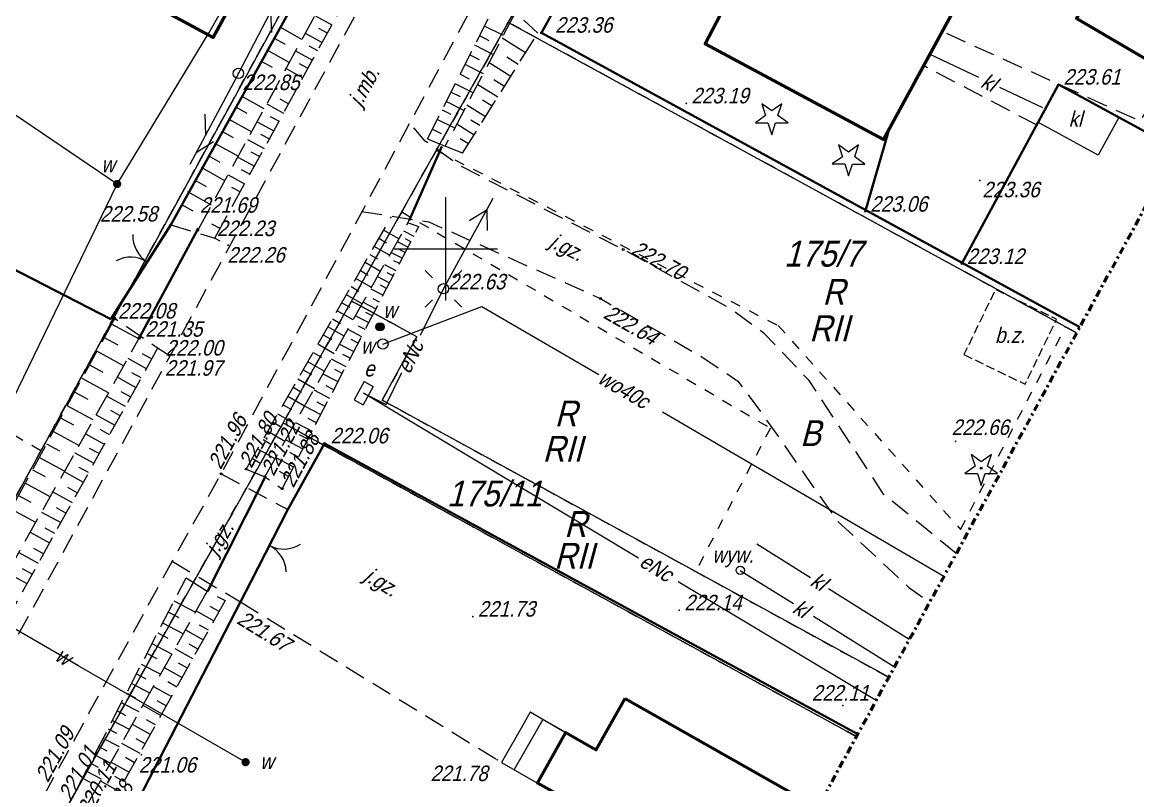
# Model space of a CAD drawing. Extents: x 7449598 to 7450455, y 5563374 to 5564952.
# Drawn here: x 7449829.5 to 7449883.5, y 5563824.1 to 5563861 of the extents above; entities that cross this region are included whole.
import ezdxf
from ezdxf.enums import TextEntityAlignment as Align

# ---------------------------------------------------------------- set-up
doc = ezdxf.new("R2010")
doc.units = 0
doc.header["$MEASUREMENT"] = 0
for name, pattern in [('218-500', [1, 0.5, -0.5]), ('420-500', [1.5, 1, -0.5]), ('823-500', [1.75, 1.25, -0.5]), ('DGN Style 3', [0.600624, 0.429017, -0.171607]), ('DGN Style 4', [0.686427, 0.343214, -0.171607, 0, -0.171607])]:
    doc.linetypes.add(name, pattern=pattern)
for name, color, linetype, lineweight in [('EDZPD_219', 7, 'Continuous', 0), ('GULENN', 1, 'Continuous', 13), ('GULTPR', 36, 'Continuous', 13), ('GUPWZA', 7, 'Continuous', 0), ('Level 14 (Construction)', 252, 'Continuous', 0), ('Level 45', 7, 'Continuous', 0), ('SDRPK_420', 7, 'Continuous', 0), ('SDRPK_432', 7, 'Continuous', 0), ('SDRPT_414', 7, 'Continuous', 0), ('SZOPO_902', 7, 'Continuous', 0), ('SZOPO_905', 7, 'Continuous', 0), ('UKKPC_685', 7, 'Continuous', 0), ('UKKPO_582', 7, 'Continuous', 0), ('UWWPO_581', 7, 'Continuous', 0), ('Warstwa 1', 7, 'Continuous', 0), ('Warstwa 24', 7, 'Continuous', 0), ('Warstwa 26', 7, 'Continuous', 0), ('Warstwa 28', 7, 'Continuous', 0), ('Warstwa 29', 7, 'Continuous', 0), ('Warstwa 3', 7, 'Continuous', 0), ('Warstwa 39', 7, 'Continuous', 0), ('Warstwa 43', 7, 'Continuous', 0), ('Warstwa 45', 7, 'Continuous', 0), ('Warstwa 59', 7, 'Continuous', 0), ('Warstwa 60', 7, 'Continuous', 0), ('Warstwa 8', 7, 'Continuous', 0), ('WUKPS_403', 7, 'Continuous', 0), ('WUKPS_820', 7, 'Continuous', 0), ('WUKPS_823', 7, 'Continuous', 0), ('WUKPS_824', 7, 'Continuous', 0)]:
    doc.layers.add(name, color=color, linetype=linetype, lineweight=lineweight)
doc.styles.add('Style-WORKING_1250 I 0.26180', font='WORKING_1250.shx', dxfattribs={"oblique": 14.999978})

# ---------------------------------------------------------------- blocks, each defined once
blk = doc.blocks.new('US18_1')
at = {"layer": 'Warstwa 1', "color": 7, "linetype": 'Continuous', "lineweight": 13}
for p, q in [((-0.5, -0.25), (-0.5, 0.25)), ((-0.5, 0.25), (0.5, 0.25)), ((0.5, -0.25), (0.5, 0.25)), ((-0.5, -0.25), (0.5, -0.25))]:
    blk.add_line(p, q, dxfattribs=at)
blk = doc.blocks.new('PW02')
at = {"layer": 'Warstwa 1', "color": 7, "linetype": 'Continuous', "lineweight": 13}
blk.add_circle((0, 0), 0.045, dxfattribs=at)
blk = doc.blocks.new('US15')
at = {"layer": 'Warstwa 1', "color": 5, "linetype": 'Continuous', "lineweight": 13}
blk.add_circle((0, 0), 0.25, dxfattribs=at)
blk = doc.blocks.new('US25')
at = {"layer": 'Warstwa 1', "color": 7, "linetype": 'Continuous', "lineweight": 0}
blk.add_circle((0, 0), 0.2, dxfattribs=at)
blk = doc.blocks.new('SM04')
at = {"layer": 'Warstwa 1', "color": 7, "linetype": 'Continuous', "lineweight": 13}
blk.add_circle((0, 0), 0.25, dxfattribs=at)
blk = doc.blocks.new('SM01')
at = {"layer": 'Warstwa 1', "color": 7, "linetype": 'Continuous', "lineweight": 13}
for p, q in [((-0.53, 0.531), (-0.883, 0.884)), ((0.531, 0.531), (0.884, 0.884)), ((-0.53, -0.53), (-0.883, -0.883)), ((0.531, -0.53), (0.884, -0.883))]:
    blk.add_line(p, q, dxfattribs=at)
blk.add_circle((0, 0), 0.25, dxfattribs=at)
blk = doc.blocks.new('US24')
at = {"layer": 'Warstwa 1', "color": 7, "linetype": 'Continuous', "lineweight": 0}
blk.add_circle((0, 0), 0.2, dxfattribs=at)
blk = doc.blocks.new('925_5')
at = {"layer": 'Warstwa 43', "color": 0, "linetype": 'Continuous', "lineweight": 13}
for p, q in [((-48.70462, 67.13208), (-30.10462, 9.83208)), ((0.09538, 31.73208), (-48.70462, 67.13208)), ((48.79538, 67.03208), (0.09538, 31.73208)), ((30.19538, 9.73208), (48.79538, 67.03208)), ((-30.10462, 9.83208), (-78.90462, -25.56792)), ((78.89538, -25.66792), (30.19538, 9.73208)), ((-78.90462, -25.56792), (-18.60462, -25.56792)), ((-18.60462, -25.56792), (-0.00462, -82.96792)), ((-0.00462, -82.96792), (18.69538, -25.66792)), ((18.69538, -25.66792), (78.89538, -25.66792))]:
    blk.add_line(p, q, dxfattribs=at)
blk = doc.blocks.new('921_12_1')
at = {"layer": 'Warstwa 39', "linetype": 'Continuous', "lineweight": 13}
blk.add_hatch(color=0, dxfattribs=at).paths.add_polyline_path([(-4.5, -0.05, 1), (4.5, -0.05, 1)])
at = {"layer": 'Warstwa 39', "color": 0, "linetype": 'Continuous', "lineweight": 13}
for p, q in [((-48.7, 67.05), (-30.1, 9.75)), ((0.1, 31.65), (-48.7, 67.05)), ((48.8, 66.95), (0.1, 31.65)), ((30.2, 9.65), (48.8, 66.95)), ((-30.1, 9.75), (-78.9, -25.65)), ((78.9, -25.75), (30.2, 9.65)), ((-78.9, -25.65), (-18.6, -25.65)), ((-18.6, -25.65), (0, -83.05)), ((0, -83.05), (18.7, -25.75)), ((18.7, -25.75), (78.9, -25.75))]:
    blk.add_line(p, q, dxfattribs=at)
blk.add_circle((0, -0.05), 4.5, dxfattribs=at)
blk = doc.blocks.new('140_32')
at = {"layer": 'Warstwa 45', "linetype": 'Continuous', "lineweight": -2}
blk.add_hatch(color=0, dxfattribs=at).paths.add_polyline_path([(4.5, 0, 1), (-4.5, 0, 1)], flags=16)
blk = doc.blocks.new('140_151')
at = {"layer": 'Level 45', "linetype": 'Continuous', "lineweight": 0}
blk.add_hatch(color=0, dxfattribs=at).paths.add_polyline_path([(4.5, 0, 1), (-4.5, 0, 1)], flags=16)
blk = doc.blocks.new('140_152')
at = {"layer": 'Level 45', "linetype": 'Continuous', "lineweight": 0}
blk.add_hatch(color=0, dxfattribs=at).paths.add_polyline_path([(8.9, -0.1, 1), (-9, -0.1, 1)], flags=16)
blk = doc.blocks.new('KOLO')
blk.add_hatch(color=0).paths.add_polyline_path([(0, -5), (-1.2941, -4.82963), (-2.5, -4.33013), (-3.53553, -3.53553), (-4.33013, -2.5), (-4.82963, -1.2941), (-5, 0), (-4.82963, 1.2941), (-4.33013, 2.5), (-3.53553, 3.53553), (-2.5, 4.33013), (-1.2941, 4.82963), (0, 5), (1.2941, 4.82963), (2.5, 4.33013), (3.53553, 3.53553), (4.33013, 2.5), (4.82963, 1.2941), (5, 0), (4.82963, -1.2941), (4.33013, -2.5), (3.53553, -3.53553), (2.5, -4.33013), (1.2941, -4.82963)], flags=16)
blk = doc.blocks.new('SUPE04_2')
at = {"color": 0, "flags": 128}
for points in [[(0, 0), (-100, 0)], [(-69.82163, -10), (-87.14214, 0), (-69.82163, 10)]]:
    blk.add_lwpolyline(points, dxfattribs=at)
blk = doc.blocks.new('SUPT01_2')
at = {"color": 0, "flags": 128}
for points in [[(0, 0), (-100, 0)], [(-69.82163, -10), (-87.14214, 0)], [(-67.14214, 0), (-49.82163, 10)]]:
    blk.add_lwpolyline(points, dxfattribs=at)
blk = doc.blocks.new('905_1')
at = {"layer": 'SZOPO_905', "color": 7, "linetype": 'Continuous', "lineweight": 13}
for centre, start, end in [((-1.5, 0), 0, 60), ((1.5, 0), 120, 180)]:
    blk.add_arc(centre, 1.5, start, end, dxfattribs=at)
blk = doc.blocks.new('140_1')
at = {"layer": 'WUKPS_403', "linetype": 'Continuous', "lineweight": 13}
h = blk.add_hatch(color=256, dxfattribs=at)
edge = h.paths.add_edge_path()
edge.add_arc((0, 0), 0.045, 0, 360)
at = {"layer": 'WUKPS_403', "color": 7, "linetype": 'Continuous', "lineweight": 13}
blk.add_circle((0, 0), 0.045, dxfattribs=at)

msp = doc.modelspace()

# ---------------------------------------------------------------- linework, layer by layer
at = {"layer": 'EDZPD_219', "color": 96, "linetype": 'Continuous', "lineweight": 13}
for p, q in [((7449853.05, 5563881.58), (7449827.25, 5563834.45)), ((7449864.34, 5563881.05), (7449853.03, 5563860.95)), ((7449845.45, 5563847.47), (7449853.03, 5563860.95)), ((7449880.525, 5563845.93), (7449853.03, 5563860.95)), ((7449842.13, 5563841.57), (7449845.45, 5563847.47)), ((7449847.28, 5563846.47), (7449845.45, 5563847.47)), ((7449848.61, 5563845.74), (7449847.28, 5563846.47)), ((7449846.93, 5563842.67), (7449848.61, 5563845.74)), ((7449871.437, 5563829.271), (7449846.93, 5563842.67)), ((7449842.13, 5563841.57), (7449830.8, 5563821.44)), ((7449842.13, 5563841.57), (7449869.87, 5563826.398))]:
    msp.add_line(p, q, dxfattribs=at)
at = {"layer": 'Level 14 (Construction)', "color": 7, "linetype": 'Continuous', "lineweight": 13, "ltscale": 0.1}
msp.add_line((7449832.228, 5563829.828), (7449831.151, 5563830.449), dxfattribs=at)
at = {"layer": 'SDRPK_420', "color": 7, "linetype": '420-500', "lineweight": 13}
for p, q in [((7449847.72, 5563865.15), (7449819.8, 5563813.82)), ((7449878.62, 5563855.97), (7449873.108, 5563858.857)), ((7449839.13, 5563839.11), (7449842.37, 5563837.38)), ((7449836.77, 5563834.88), (7449840.08, 5563832.91)), ((7449840.08, 5563832.91), (7449852.49, 5563825.28))]:
    msp.add_line(p, q, dxfattribs=at)
at = {"layer": 'SDRPK_420', "color": 7, "linetype": '420-500', "lineweight": 13, "flags": 128}
for points in [[(7449859, 5563875.79), (7449851.71, 5563862.5), (7449839.13, 5563839.11), (7449836.77, 5563834.88), (7449830.75, 5563823.91), (7449825.61, 5563814.48), (7449818.46, 5563801.23), (7449814.8, 5563794.54), (7449806.62, 5563779.75), (7449802.58, 5563772.58)], [(7449874.224, 5563860.423), (7449883.609, 5563856.172), (7449885.18, 5563858.757)], [(7449874.699, 5563835.251), (7449871.18, 5563838.13), (7449867.58, 5563843.62), (7449865.39, 5563845.92), (7449863.76, 5563847.1), (7449858.59, 5563849.96), (7449857.3, 5563850.62), (7449850.64, 5563854.04), (7449849.01, 5563855.2), (7449848.27, 5563856.08)], [(7449845.92, 5563851.8), (7449847.15, 5563851.61), (7449849.18, 5563851.3), (7449857.49, 5563847.59), (7449862.33, 5563844.81), (7449864.14, 5563843.6), (7449865.28, 5563842.06), (7449868.91, 5563836.87), (7449872.39, 5563833.63), (7449873.413, 5563832.894)], [(7449836.7, 5563851.15), (7449838.83, 5563850.51), (7449839.47, 5563850.17)], [(7449836.62, 5563844.83), (7449836.06, 5563845.19), (7449833.98, 5563846.62)]]:
    msp.add_lwpolyline(points, dxfattribs=at)
at = {"layer": 'SDRPT_414', "color": 7, "linetype": 'Continuous', "lineweight": 40}
for p, q in [((7449849.82, 5563854.94), (7449848.23, 5563851.36)), ((7449838, 5563850.91), (7449835.21, 5563845.74)), ((7449838.5, 5563833.45), (7449841.23, 5563838.89))]:
    msp.add_line(p, q, dxfattribs=at)
at = {"layer": 'SZOPO_902', "color": 7, "linetype": 'Continuous', "lineweight": 40}
for p, q in [((7449836.7, 5563851.15), (7449845.02, 5563866.14)), ((7449870.29, 5563851.79), (7449871.412, 5563855.619)), ((7449836.7, 5563851.15), (7449834.42, 5563847.56)), ((7449834.42, 5563847.56), (7449833.8, 5563846.59)), ((7449844.13, 5563840.58), (7449842.37, 5563837.38)), ((7449842.37, 5563837.38), (7449840.58, 5563833.89))]:
    msp.add_line(p, q, dxfattribs=at)
at = {"layer": 'SZOPO_902', "color": 7, "linetype": 'Continuous', "lineweight": 40, "flags": 128}
for points in [[(7449863.1, 5563875.85), (7449862.61, 5563875.04), (7449854.64, 5563860.45)], [(7449874.96, 5563849.26), (7449879.64, 5563857.94), (7449885.3, 5563854.86), (7449885.375, 5563854.821)], [(7449833.8, 5563846.59), (7449826.23, 5563850.47), (7449814.21, 5563855.75), (7449814.21, 5563855.75)], [(7449840.58, 5563833.89), (7449840.08, 5563832.91), (7449833.84, 5563820.85)]]:
    msp.add_lwpolyline(points, dxfattribs=at)
at = {"layer": 'UKKPC_685', "color": 7, "linetype": 'Continuous', "lineweight": 13}
msp.add_line((7449857.28, 5563825.76), (7449854.088, 5563827.575), dxfattribs=at)
at = {"layer": 'UKKPO_582', "color": 36, "linetype": 'Continuous', "lineweight": 13, "flags": 128}
for points in [[(7449875.79, 5563858.285), (7449873.436, 5563859.403)], [(7449878.888, 5563856.814), (7449876.807, 5563857.802)]]:
    msp.add_lwpolyline(points, dxfattribs=at)
msp.add_lwpolyline([(7449879.64, 5563857.94), (7449882.56, 5563856.351), (7449881.568, 5563854.529), (7449878.649, 5563856.118)], close=True, dxfattribs=at)
at = {"layer": 'UWWPO_581', "color": 5, "linetype": 'Continuous', "lineweight": 13}
for p, q in [((7449831.151, 5563830.449), (7449824.58, 5563834.24)), ((7449840.32, 5563825.16), (7449831.87, 5563830.035))]:
    msp.add_line(p, q, dxfattribs=at)
at = {"layer": 'UWWPO_581', "color": 5, "linetype": 'Continuous', "lineweight": 13, "flags": 128}
for points in [[(7449834.104, 5563853.13), (7449838.55, 5563860.465), (7449844.941, 5563871.702), (7449852.513, 5563886.328)], [(7449827.553, 5563839.643), (7449834.104, 5563853.13), (7449820.045, 5563862.672)]]:
    msp.add_lwpolyline(points, dxfattribs=at)
at = {"layer": 'Warstwa 1', "color": 7, "linetype": 'Continuous', "lineweight": 13, "ltscale": 0.1}
for p, q in [((7449843.675, 5563861.278), (7449844.495, 5563860.828)), ((7449843.043, 5563860.12), (7449841.989, 5563860.711)), ((7449843.208, 5563860.423), (7449844.026, 5563859.974)), ((7449844.278, 5563860.434), (7449843.869, 5563860.659)), ((7449841.696, 5563860.189), (7449842.226, 5563859.892)), ((7449842.433, 5563859.003), (7449841.366, 5563859.602)), ((7449842.741, 5563859.567), (7449843.557, 5563859.119)), ((7449843.809, 5563859.579), (7449843.401, 5563859.804)), ((7449841.073, 5563859.079), (7449841.61, 5563858.778)), ((7449843.34, 5563858.725), (7449842.933, 5563858.949)), ((7449842.274, 5563858.712), (7449843.088, 5563858.265)), ((7449841.214, 5563856.769), (7449840.121, 5563857.382)), ((7449842.402, 5563857.016), (7449841.997, 5563857.239)), ((7449839.827, 5563856.86), (7449840.377, 5563856.551)), ((7449841.34, 5563857.001), (7449842.149, 5563856.556)), ((7449840.604, 5563855.651), (7449839.498, 5563856.272)), ((7449840.873, 5563856.145), (7449841.68, 5563855.702)), ((7449841.933, 5563856.162), (7449841.529, 5563856.384)), ((7449839.168, 5563855.685), (7449839.724, 5563855.372)), ((7449839.958, 5563854.469), (7449838.838, 5563855.097)), ((7449840.406, 5563855.29), (7449841.211, 5563854.848)), ((7449841.464, 5563855.308), (7449841.061, 5563855.529)), ((7449838.509, 5563854.509), (7449839.072, 5563854.193)), ((7449840.995, 5563854.453), (7449840.593, 5563854.674)), ((7449839.312, 5563853.286), (7449838.179, 5563853.922)), ((7449839.939, 5563854.434), (7449840.742, 5563853.993)), ((7449839.472, 5563853.579), (7449840.273, 5563853.139)), ((7449840.526, 5563853.599), (7449840.125, 5563853.819)), ((7449837.849, 5563853.334), (7449838.419, 5563853.014)), ((7449840.057, 5563852.745), (7449839.657, 5563852.964)), ((7449838.666, 5563852.103), (7449837.519, 5563852.747)), ((7449837.19, 5563852.159), (7449837.766, 5563851.836)), ((7449839.083, 5563850.97), (7449838.684, 5563851.189))]:
    msp.add_line(p, q, dxfattribs=at)
at = {"layer": 'Warstwa 1', "color": 7, "linetype": 'Continuous', "lineweight": 40}
msp.add_line((7449869.933, 5563826.513), (7449844.13, 5563840.58), dxfattribs=at)
at = {"layer": 'Warstwa 1', "color": 36, "linetype": 'Continuous', "lineweight": 13}
for p, q in [((7449864.25, 5563834.44), (7449866.823, 5563832.829)), ((7449867.798, 5563832.219), (7449871.71, 5563829.771))]:
    msp.add_line(p, q, dxfattribs=at)
at = {"layer": 'Warstwa 1', "color": 7, "linetype": 'Continuous', "lineweight": 40, "flags": 128}
msp.add_lwpolyline([(7449880.673, 5563846.202), (7449854.64, 5563860.45)], dxfattribs=at)
at = {"layer": 'Warstwa 1', "color": 1, "linetype": 'Continuous', "lineweight": 13, "flags": 128}
for points in [[(7449848.779, 5563845.818), (7449849.89, 5563848.06)], [(7449846.03, 5563843.01), (7449847.12, 5563842.47), (7449847.885, 5563844.013)], [(7449859.328, 5563835.033), (7449846.03, 5563843.01)], [(7449870.82, 5563828.139), (7449861.249, 5563833.88)]]:
    msp.add_lwpolyline(points, dxfattribs=at)
at = {"layer": 'Warstwa 1', "color": 5, "linetype": 'Continuous', "lineweight": 13, "flags": 128}
for points in [[(7449846.96, 5563845.39), (7449851.75, 5563847.21), (7449857.404, 5563843.908)], [(7449860.492, 5563842.104), (7449874.102, 5563834.156)]]:
    msp.add_lwpolyline(points, dxfattribs=at)
at = {"layer": 'Warstwa 1', "color": 36, "linetype": 'Continuous', "lineweight": 13, "flags": 128}
for points in [[(7449867.656, 5563834.079), (7449865.05, 5563835.71)], [(7449872.43, 5563831.091), (7449868.515, 5563833.541)]]:
    msp.add_lwpolyline(points, dxfattribs=at)
at = {"layer": 'Warstwa 29', "color": 96, "linetype": '218-500', "lineweight": 13}
for p, q in [((7449864.34, 5563881.05), (7449853.03, 5563860.95)), ((7449853.03, 5563860.95), (7449864.34, 5563881.05)), ((7449830.41, 5563840.22), (7449844.92, 5563866.72)), ((7449844.92, 5563866.72), (7449830.41, 5563840.22)), ((7449853.03, 5563860.95), (7449849.55, 5563854.76)), ((7449849.55, 5563854.76), (7449853.03, 5563860.95)), ((7449879.99, 5563846.22), (7449853.03, 5563860.95)), ((7449853.03, 5563860.95), (7449879.99, 5563846.22)), ((7449849.55, 5563854.76), (7449847.87, 5563851.78)), ((7449847.87, 5563851.78), (7449849.55, 5563854.76)), ((7449849.55, 5563854.76), (7449866.09, 5563846.28)), ((7449847.87, 5563851.78), (7449845.45, 5563847.47)), ((7449845.45, 5563847.47), (7449847.87, 5563851.78)), ((7449847.87, 5563851.78), (7449865.71, 5563841.32)), ((7449830.41, 5563840.22), (7449811.89, 5563851.16)), ((7449845.45, 5563847.47), (7449842.13, 5563841.57)), ((7449842.13, 5563841.57), (7449845.45, 5563847.47)), ((7449847.28, 5563846.47), (7449845.45, 5563847.47)), ((7449845.45, 5563847.47), (7449847.28, 5563846.47)), ((7449848.61, 5563845.74), (7449847.28, 5563846.47)), ((7449847.28, 5563846.47), (7449848.61, 5563845.74)), ((7449866.09, 5563846.28), (7449874.91, 5563836.42)), ((7449874.91, 5563836.42), (7449879.99, 5563846.22)), ((7449880.524, 5563845.929), (7449879.99, 5563846.22)), ((7449879.99, 5563846.22), (7449880.524, 5563845.929)), ((7449846.93, 5563842.67), (7449848.61, 5563845.74)), ((7449848.61, 5563845.74), (7449846.93, 5563842.67)), ((7449862.09, 5563834.38), (7449846.93, 5563842.67)), ((7449846.93, 5563842.67), (7449862.09, 5563834.38)), ((7449842.13, 5563841.57), (7449830.8, 5563821.44)), ((7449830.8, 5563821.44), (7449842.13, 5563841.57)), ((7449869.87, 5563826.398), (7449842.13, 5563841.57)), ((7449842.13, 5563841.57), (7449869.87, 5563826.398)), ((7449865.71, 5563841.32), (7449862.09, 5563834.38)), ((7449827.25, 5563834.45), (7449830.41, 5563840.22)), ((7449830.41, 5563840.22), (7449827.25, 5563834.45)), ((7449871.434, 5563829.264), (7449862.09, 5563834.38)), ((7449862.09, 5563834.38), (7449871.434, 5563829.264))]:
    msp.add_line(p, q, dxfattribs=at)
at = {"layer": 'Warstwa 3', "color": 7, "linetype": 'Continuous', "lineweight": 53, "flags": 128}
for points in [[(7449867.32, 5563869.06), (7449874.02, 5563865.49), (7449873.36, 5563864.3), (7449875.35, 5563862.97), (7449871.18, 5563855.28), (7449862.56, 5563859.91)], [(7449835.97, 5563861.72), (7449839.85, 5563868.87), (7449842.63, 5563867.37), (7449838.75, 5563860.21)], [(7449884.3, 5563868.25), (7449889.29, 5563865.43), (7449885.5, 5563858.21), (7449880.52, 5563861.13)], [(7449858.69, 5563828.24), (7449866.9, 5563823.58), (7449861.52, 5563814.09), (7449853.44, 5563818.67), (7449856.04, 5563823.25), (7449854.44, 5563824.15), (7449855.82, 5563826.59), (7449857.28, 5563825.76)]]:
    msp.add_lwpolyline(points, close=True, dxfattribs=at)
at = {"layer": 'Warstwa 59', "color": 7, "linetype": 'DGN Style 3', "lineweight": 13, "flags": 128}
msp.add_lwpolyline([(7449875.071, 5563844.879), (7449878.031, 5563843.443), (7449879.556, 5563846.588), (7449876.597, 5563848.024)], close=True, dxfattribs=at)
at = {"layer": 'Warstwa 60', "color": 7, "linetype": 'Continuous', "lineweight": 13}
for p, q in [((7449850, 5563847.5), (7449850, 5563852.5)), ((7449847.5, 5563850), (7449852.5, 5563850))]:
    msp.add_line(p, q, dxfattribs=at)
at = {"layer": 'Warstwa 60', "color": 7, "linetype": 'Continuous', "lineweight": 13, "ltscale": 0.1}
for p, q in [((7449854.692, 5563827.224), (7449853.74, 5563825.558)), ((7449853.74, 5563825.558), (7449853.312, 5563824.81))]:
    msp.add_line(p, q, dxfattribs=at)
at = {"layer": 'Warstwa 60', "color": 7, "linetype": 'Continuous', "lineweight": 13, "ltscale": 0.1, "flags": 128}
msp.add_lwpolyline([(7449854.088, 5563827.575), (7449854.088, 5563827.575), (7449853.781, 5563827.038), (7449852.699, 5563825.145), (7449854.44, 5563824.15), (7449855.828, 5563826.565)], close=True, dxfattribs=at)
at = {"layer": 'Warstwa 8', "color": 7, "linetype": 'DGN Style 4', "lineweight": 53, "flags": 128}
msp.add_lwpolyline([(7450242.249, 5564757.195), (7450281.761, 5564736.224), (7450381.947, 5564923.763), (7450454.953, 5564884.917), (7450405.405, 5564791.854), (7450392.833, 5564798.548), (7450342.944, 5564703.75), (7450227.046, 5564484.373), (7450154.831, 5564348.788), (7449690.291, 5563497.193), (7449618.905, 5563522.751), (7449629.01, 5563547.14), (7449943.259, 5564118.2), (7449916.282, 5564132.943), (7449953.147, 5564197.693), (7449979.298, 5564183.674), (7450084.831, 5564375.475), (7450052.492, 5564392.854)], close=True, dxfattribs=at)
at = {"layer": 'WUKPS_820', "color": 7, "linetype": 'Continuous', "lineweight": 13}
for p, q in [((7449852.791, 5563860.31), (7449851.875, 5563860.773)), ((7449851.64, 5563860.308), (7449852.094, 5563860.078)), ((7449852.731, 5563860.197), (7449853.867, 5563859.484)), ((7449851.17, 5563859.377), (7449851.617, 5563859.151)), ((7449852.306, 5563859.387), (7449851.405, 5563859.842)), ((7449851.821, 5563858.463), (7449850.934, 5563858.911)), ((7449852.107, 5563859.007), (7449853.154, 5563858.35)), ((7449853.51, 5563858.917), (7449852.965, 5563859.259)), ((7449850.699, 5563858.446), (7449851.139, 5563858.223)), ((7449851.336, 5563857.54), (7449850.464, 5563857.98)), ((7449851.551, 5563857.95), (7449852.521, 5563857.341)), ((7449852.838, 5563857.845), (7449852.333, 5563858.162)), ((7449850.262, 5563857.581), (7449850.695, 5563857.362)), ((7449852.244, 5563856.9), (7449851.776, 5563857.193)), ((7449849.826, 5563856.717), (7449850.251, 5563856.501)), ((7449850.885, 5563856.682), (7449850.027, 5563857.116)), ((7449851.03, 5563856.958), (7449851.928, 5563856.395)), ((7449850.434, 5563855.825), (7449849.59, 5563856.251)), ((7449851.651, 5563855.954), (7449851.219, 5563856.225)), ((7449849.355, 5563855.786), (7449849.773, 5563855.574)), ((7449850.544, 5563856.033), (7449851.374, 5563855.513)), ((7449851.097, 5563855.071), (7449850.699, 5563855.321)), ((7449847.727, 5563850.47), (7449846.996, 5563850.891)), ((7449847.952, 5563850.869), (7449848.458, 5563850.605)), ((7449846.772, 5563850.502), (7449847.139, 5563850.29)), ((7449847.658, 5563850.347), (7449848.181, 5563850.074)), ((7449848.319, 5563850.34), (7449848.062, 5563850.474)), ((7449846.323, 5563849.723), (7449846.695, 5563849.509)), ((7449847.287, 5563849.686), (7449846.547, 5563850.112)), ((7449847.364, 5563849.824), (7449847.904, 5563849.543)), ((7449848.042, 5563849.809), (7449847.777, 5563849.947)), ((7449846.846, 5563848.903), (7449846.099, 5563849.334)), ((7449847.034, 5563849.237), (7449847.593, 5563848.946)), ((7449847.766, 5563849.278), (7449847.492, 5563849.42)), ((7449846.405, 5563848.12), (7449845.65, 5563848.555)), ((7449845.874, 5563848.944), (7449846.25, 5563848.728)), ((7449846.703, 5563848.649), (7449847.281, 5563848.348)), ((7449847.454, 5563848.68), (7449847.171, 5563848.828)), ((7449845.426, 5563848.166), (7449845.805, 5563847.947)), ((7449846.373, 5563848.062), (7449846.97, 5563847.751)), ((7449847.143, 5563848.083), (7449846.85, 5563848.235)), ((7449845.965, 5563847.336), (7449845.201, 5563847.776)), ((7449846.797, 5563847.419), (7449846.493, 5563847.577)), ((7449845.524, 5563846.553), (7449844.752, 5563846.997)), ((7449844.977, 5563847.387), (7449845.361, 5563847.166)), ((7449846.006, 5563847.409), (7449846.624, 5563847.087)), ((7449846.451, 5563846.755), (7449846.136, 5563846.919)), ((7449844.528, 5563846.608), (7449844.916, 5563846.385)), ((7449845.638, 5563846.756), (7449846.277, 5563846.423)), ((7449835.152, 5563845.643), (7449833.837, 5563846.357)), ((7449844.079, 5563845.829), (7449844.471, 5563845.604)), ((7449845.083, 5563845.77), (7449844.304, 5563846.219)), ((7449845.271, 5563846.103), (7449845.931, 5563845.759)), ((7449846.104, 5563846.091), (7449845.779, 5563846.26)), ((7449833.48, 5563845.698), (7449834.132, 5563845.344)), ((7449844.606, 5563844.921), (7449843.818, 5563845.375)), ((7449844.867, 5563845.385), (7449845.551, 5563845.029)), ((7449845.758, 5563845.427), (7449845.423, 5563845.602)), ((7449834.419, 5563844.336), (7449833.122, 5563845.039)), ((7449835.77, 5563844.666), (7449835.326, 5563844.912)), ((7449843.593, 5563844.986), (7449843.989, 5563844.758)), ((7449845.378, 5563844.697), (7449845.03, 5563844.878)), ((7449832.765, 5563844.381), (7449833.408, 5563844.031)), ((7449834.627, 5563844.701), (7449835.515, 5563844.208)), ((7449844.128, 5563844.073), (7449843.331, 5563844.531)), ((7449844.463, 5563844.667), (7449845.17, 5563844.298)), ((7449833.685, 5563843.028), (7449832.407, 5563843.722)), ((7449834.114, 5563843.787), (7449835.007, 5563843.292)), ((7449835.261, 5563843.75), (7449834.816, 5563843.997)), ((7449843.65, 5563843.224), (7449842.845, 5563843.688)), ((7449843.107, 5563844.142), (7449843.507, 5563843.912)), ((7449844.059, 5563843.949), (7449844.789, 5563843.568)), ((7449844.997, 5563843.967), (7449844.638, 5563844.154)), ((7449842.621, 5563843.299), (7449843.025, 5563843.065)), ((7449843.618, 5563843.166), (7449844.374, 5563842.772)), ((7449844.582, 5563843.17), (7449844.21, 5563843.364)), ((7449832.05, 5563843.063), (7449832.684, 5563842.719)), ((7449833.601, 5563842.874), (7449834.499, 5563842.376)), ((7449834.753, 5563842.834), (7449834.305, 5563843.082)), ((7449843.173, 5563842.375), (7449842.359, 5563842.844)), ((7449832.952, 5563841.721), (7449831.692, 5563842.404)), ((7449834.245, 5563841.917), (7449833.795, 5563842.167)), ((7449842.135, 5563842.455), (7449842.544, 5563842.219)), ((7449843.177, 5563842.383), (7449843.959, 5563841.975)), ((7449844.166, 5563842.373), (7449843.782, 5563842.574)), ((7449831.371, 5563841.812), (7449831.996, 5563841.472)), ((7449833.088, 5563841.96), (7449833.99, 5563841.459)), ((7449841.649, 5563841.611), (7449842.062, 5563841.373)), ((7449842.695, 5563841.527), (7449841.873, 5563842.001)), ((7449842.736, 5563841.599), (7449843.544, 5563841.178)), ((7449843.751, 5563841.577), (7449843.354, 5563841.784)), ((7449832.256, 5563840.479), (7449831.013, 5563841.153)), ((7449832.575, 5563841.046), (7449833.482, 5563840.543)), ((7449833.736, 5563841.001), (7449833.284, 5563841.252)), ((7449842.217, 5563840.678), (7449841.387, 5563841.157)), ((7449843.336, 5563840.78), (7449842.926, 5563840.994)), ((7449830.692, 5563840.56), (7449831.309, 5563840.225)), ((7449841.163, 5563840.768), (7449841.58, 5563840.527)), ((7449842.258, 5563840.751), (7449843.094, 5563840.315)), ((7449831.559, 5563839.237), (7449830.334, 5563839.901)), ((7449832.062, 5563840.132), (7449832.974, 5563839.627)), ((7449833.228, 5563840.085), (7449832.773, 5563840.337)), ((7449841.74, 5563839.83), (7449840.901, 5563840.313)), ((7449841.78, 5563839.902), (7449842.644, 5563839.452)), ((7449842.886, 5563839.917), (7449842.462, 5563840.138)), ((7449832.72, 5563839.168), (7449832.263, 5563839.422)), ((7449840.639, 5563839.859), (7449841.061, 5563839.616)), ((7449830.012, 5563839.309), (7449830.621, 5563838.979)), ((7449831.549, 5563839.218), (7449832.466, 5563838.71)), ((7449842.401, 5563838.987), (7449841.962, 5563839.216)), ((7449830.862, 5563837.995), (7449829.655, 5563838.65)), ((7449832.175, 5563838.187), (7449831.716, 5563838.441)), ((7449829.333, 5563838.057), (7449829.933, 5563837.732)), ((7449831, 5563838.239), (7449831.921, 5563837.728)), ((7449830.165, 5563836.753), (7449828.976, 5563837.399)), ((7449830.45, 5563837.26), (7449831.376, 5563836.747)), ((7449831.63, 5563837.205), (7449831.169, 5563837.461)), ((7449829.901, 5563836.281), (7449830.832, 5563835.765)), ((7449831.086, 5563836.223), (7449830.622, 5563836.481)), ((7449829.352, 5563835.302), (7449830.287, 5563834.783)), ((7449830.541, 5563835.241), (7449830.075, 5563835.5)), ((7449829.997, 5563834.259), (7449829.528, 5563834.52)), ((7449828.802, 5563834.323), (7449829.742, 5563833.801)), ((7449837.883, 5563832.412), (7449836.857, 5563832.943)), ((7449836.582, 5563832.412), (7449837.086, 5563832.151)), ((7449837.921, 5563832.481), (7449838.781, 5563831.999)), ((7449839.037, 5563832.457), (7449838.608, 5563832.697)), ((7449837.297, 5563831.37), (7449836.308, 5563831.882)), ((7449836.067, 5563831.418), (7449836.554, 5563831.166)), ((7449837.407, 5563831.567), (7449838.269, 5563831.084)), ((7449838.525, 5563831.542), (7449838.095, 5563831.783)), ((7449836.748, 5563830.393), (7449835.793, 5563830.887)), ((7449838.013, 5563830.627), (7449837.582, 5563830.868)), ((7449835.553, 5563830.423), (7449836.022, 5563830.18)), ((7449836.893, 5563830.653), (7449837.757, 5563830.169)), ((7449836.198, 5563829.416), (7449835.278, 5563829.893)), ((7449836.379, 5563829.738), (7449837.245, 5563829.254)), ((7449837.501, 5563829.711), (7449837.069, 5563829.953)), ((7449835.038, 5563829.429), (7449835.49, 5563829.195)), ((7449835.686, 5563828.505), (7449834.798, 5563828.964)), ((7449835.865, 5563828.824), (7449836.733, 5563828.339)), ((7449836.989, 5563828.796), (7449836.556, 5563829.039)), ((7449835.173, 5563827.593), (7449834.317, 5563828.036)), ((7449834.557, 5563828.5), (7449834.993, 5563828.275)), ((7449836.477, 5563827.881), (7449836.043, 5563828.124)), ((7449834.111, 5563827.638), (7449834.532, 5563827.42)), ((7449835.351, 5563827.91), (7449836.221, 5563827.423)), ((7449834.697, 5563826.747), (7449833.871, 5563827.174)), ((7449834.837, 5563826.996), (7449835.709, 5563826.508)), ((7449835.965, 5563826.966), (7449835.53, 5563827.209)), ((7449833.665, 5563826.776), (7449834.071, 5563826.566)), ((7449833.219, 5563825.914), (7449833.61, 5563825.712)), ((7449834.221, 5563825.9), (7449833.425, 5563826.312)), ((7449834.323, 5563826.082), (7449835.197, 5563825.593)), ((7449835.453, 5563826.051), (7449835.017, 5563826.295)), ((7449833.782, 5563825.119), (7449833.013, 5563825.516)), ((7449834.941, 5563825.135), (7449834.504, 5563825.38)), ((7449832.807, 5563825.119), (7449833.185, 5563824.923)), ((7449833.809, 5563825.168), (7449834.685, 5563824.678)), ((7449832.43, 5563824.389), (7449832.794, 5563824.2)), ((7449833.342, 5563824.337), (7449832.601, 5563824.721)), ((7449833.295, 5563824.254), (7449834.173, 5563823.763)), ((7449834.429, 5563824.22), (7449833.991, 5563824.466))]:
    msp.add_line(p, q, dxfattribs=at)
at = {"layer": 'WUKPS_823', "color": 7, "linetype": '823-500', "lineweight": 13}
for p, q in [((7449849.12, 5563855.32), (7449852.48, 5563861.97)), ((7449850.82, 5563854.63), (7449854.46, 5563860.43)), ((7449840.34, 5563839.34), (7449847.37, 5563851.54)), ((7449842.09, 5563838.39), (7449848.7, 5563851.07)), ((7449816.68, 5563814.74), (7449833.98, 5563846.62)), ((7449831.4, 5563822.4), (7449837.44, 5563834.07)), ((7449839.33, 5563832.98), (7449832.93, 5563821.54))]:
    msp.add_line(p, q, dxfattribs=at)
at = {"layer": 'WUKPS_823', "color": 7, "linetype": '823-500', "lineweight": 13, "flags": 128}
for points in [[(7449838.83, 5563850.51), (7449846.84, 5563865.1), (7449857.28, 5563884.48)], [(7449836.06, 5563845.19), (7449836.06, 5563845.19), (7449821.21, 5563818.42), (7449819.09, 5563813.88)], [(7449840.34, 5563839.34), (7449840.34, 5563839.34), (7449841.25, 5563838.96), (7449842.09, 5563838.39)], [(7449837.44, 5563834.07), (7449838.46, 5563833.44), (7449839.33, 5563832.98)]]:
    msp.add_lwpolyline(points, dxfattribs=at)
at = {"layer": 'WUKPS_824', "color": 7, "linetype": '823-500', "lineweight": 13}
for p, q in [((7449849.12, 5563855.32), (7449849.98, 5563854.96)), ((7449841.25, 5563838.96), (7449848.23, 5563851.36)), ((7449848.18, 5563851.25), (7449848.7, 5563851.07)), ((7449838.46, 5563833.44), (7449832.13, 5563822.18))]:
    msp.add_line(p, q, dxfattribs=at)
at = {"layer": 'WUKPS_824', "color": 7, "linetype": '823-500', "lineweight": 13, "flags": 128}
for points in [[(7449838.02, 5563850.92), (7449846.09, 5563865.7), (7449856.3, 5563885.02)], [(7449850.82, 5563854.63), (7449849.98, 5563854.96), (7449853.38, 5563861.43), (7449854.46, 5563860.43)], [(7449817.74, 5563814.45), (7449820.13, 5563818.87), (7449835.21, 5563845.74)]]:
    msp.add_lwpolyline(points, dxfattribs=at)

# ---------------------------------------------------------------- block references
at = {"layer": 'GULENN', "color": 1, "lineweight": 13, "ltscale": 0.1, "xscale": 0.04999999999999999, "yscale": 0.04999999999999999, "zscale": 0.05, "rotation": 241.2620033393897}
msp.add_blockref('SUPE04_2', (7449849.89, 5563848.06), dxfattribs=at)
at = {"layer": 'GULTPR', "color": 30, "lineweight": 13, "ltscale": 0.1, "zscale": 0.05}
for xscale, yscale, rotation in [(0.04999999999999999, 0.04999999999999999, 242.3824093673712), (0.05, 0.05, 61.9694060122654)]:
    msp.add_blockref('SUPT01_2', (7449839.97, 5563858.48), dxfattribs=dict(at, xscale=xscale, yscale=yscale, rotation=rotation))
at = {"layer": 'GUPWZA', "color": 7, "lineweight": 0, "ltscale": 0.1, "xscale": 0.04000000000000001, "yscale": 0.04000000000000001, "zscale": 0.04000000000000001, "rotation": 90}
for p in [(7449834.104, 5563853.13), (7449846.82, 5563846.22), (7449840.32, 5563825.16)]:
    msp.add_blockref('KOLO', p, dxfattribs=at)
at = {"layer": 'Level 45', "color": 7, "linetype": 'Continuous', "lineweight": 0, "ltscale": 0.1, "xscale": 0.01, "yscale": 0.01, "zscale": 0.01}
for name, p in [('140_152', (7449838.001, 5563850.911)), ('140_151', (7449838.021, 5563850.921)), ('140_151', (7449838.831, 5563850.51)), ('140_151', (7449839.47, 5563850.171)), ('140_151', (7449834.421, 5563847.55)), ('140_151', (7449833.901, 5563846.621)), ('140_152', (7449833.981, 5563846.621)), ('140_152', (7449835.18, 5563845.69)), ('140_151', (7449835.211, 5563845.741)), ('140_151', (7449836.061, 5563845.19)), ('140_151', (7449836.621, 5563844.831)), ('140_151', (7449841.231, 5563838.89)), ('140_151', (7449861.3, 5563832.51)), ('140_151', (7449851.311, 5563832.201)), ('140_151', (7449869.211, 5563827.901)), ('140_151', (7449835.281, 5563825.521)), ('140_151', (7449852.491, 5563825.281)), ('140_151', (7449840.321, 5563825.161))]:
    msp.add_blockref(name, p, dxfattribs=at)
at = {"layer": 'SZOPO_905', "color": 7, "linetype": 'Continuous', "lineweight": 13}
for p, rotation in [((7449835.56, 5563849.355), 57.58047208069373), ((7449841.475, 5563835.635), 242.8469854082927)]:
    msp.add_blockref('905_1', p, dxfattribs=dict(at, rotation=rotation))
at = {"layer": 'Warstwa 1', "color": 7, "linetype": 'Continuous', "lineweight": 13}
for name, p in [('SM04', (7449839.97, 5563858.48)), ('PW02', (7449858.59, 5563849.96)), ('SM01', (7449849.89, 5563848.06)), ('SM04', (7449849.89, 5563848.06)), ('PW02', (7449857.49, 5563847.59))]:
    msp.add_blockref(name, p, dxfattribs=at)
at = {"layer": 'Warstwa 1', "color": 7, "linetype": 'Continuous', "lineweight": 0}
for name, p in [('US25', (7449846.82, 5563846.22)), ('US24', (7449864.25, 5563834.44))]:
    msp.add_blockref(name, p, dxfattribs=at)
at = {"layer": 'Warstwa 1', "color": 5, "linetype": 'Continuous', "lineweight": 13}
msp.add_blockref('US15', (7449846.96, 5563845.39), dxfattribs=at)
at = {"layer": 'Warstwa 1', "color": 7, "linetype": 'Continuous', "lineweight": 13, "xscale": 0.9999951711631416, "yscale": 0.9999951711631416, "zscale": 0.9999951711631416, "rotation": 241.5177269341944}
msp.add_blockref('US18_1', (7449846.03, 5563843.01), dxfattribs=at)
at = {"layer": 'Warstwa 39', "color": 96, "linetype": 'Continuous', "lineweight": 13, "ltscale": 0.1, "xscale": 0.01, "yscale": 0.01, "zscale": 0.01}
msp.add_blockref('921_12_1', (7449875.91, 5563839.38), dxfattribs=at)
at = {"layer": 'Warstwa 43', "color": 96, "linetype": 'Continuous', "lineweight": 13, "ltscale": 0.1, "xscale": 0.01, "yscale": 0.01, "zscale": 0.01}
for p in [(7449865.774, 5563856.345), (7449869.491, 5563854.354)]:
    msp.add_blockref('925_5', p, dxfattribs=at)
at = {"layer": 'Warstwa 45', "color": 7, "linetype": 'Continuous', "lineweight": 13, "ltscale": 0.1, "xscale": 0.01, "yscale": 0.01, "zscale": 0.01}
for p in [(7449839.97, 5563858.481), (7449879.64, 5563857.94), (7449861.64, 5563857.031), (7449875.84, 5563853.3), (7449870.29, 5563851.791), (7449838.02, 5563850.921), (7449838.83, 5563850.51), (7449839.47, 5563850.171), (7449874.96, 5563849.26), (7449874.67, 5563840.68), (7449875.91, 5563839.38)]:
    msp.add_blockref('140_32', p, dxfattribs=at)
at = {"layer": 'WUKPS_403', "color": 7, "linetype": 'Continuous', "lineweight": 13}
for p, rotation in [((7449854.64, 5563860.45), 61.72700593867207), ((7449836.7, 5563851.15), 61.24336862229235), ((7449840.34, 5563839.34), 61.72700593867207), ((7449839.13, 5563839.11), 328.4156871222568), ((7449841.25, 5563838.96), 61.72700593867207), ((7449842.09, 5563838.39), 61.72700593867207)]:
    msp.add_blockref('140_1', p, dxfattribs=dict(at, rotation=rotation))
for p in [(7449844.13, 5563840.58), (7449840.08, 5563832.91)]:
    msp.add_blockref('140_1', p, dxfattribs=at)

# ---------------------------------------------------------------- texts
at = {"layer": 'Level 45', "color": 7, "linetype": 'Continuous', "lineweight": 0, "style": 'Style-WORKING_1250 I 0.26180', "oblique": 15, "width": 0.900007}
for s, p in [(' 222.08', (7449833.901, 5563846.621)), (' 221.35', (7449835.211, 5563845.741)), (' 222.00', (7449836.198, 5563844.831)), (' 221.97', (7449836.167, 5563843.856)), (' 221.73', (7449851.311, 5563832.201)), (' 222.11', (7449867.467, 5563828.139)), (' 221.06', (7449834.905, 5563824.657)), (' 221.78', (7449849.012, 5563824.245))]:
    msp.add_text(s, height=0.75, dxfattribs=at).set_placement(p)
at = {"layer": 'SDRPK_432', "color": 7, "linetype": 'Continuous', "lineweight": 0, "style": 'Style-WORKING_1250 I 0.26180', "oblique": 15, "width": 0.900007}
msp.add_text('j.gz.', height=0.75, rotation=58.8456, dxfattribs=at).set_placement((7449838.932, 5563835.1))
at = {"layer": 'UKKPO_582', "color": 36, "linetype": 'Continuous', "lineweight": 13, "style": 'Style-WORKING_1250 I 0.26180', "oblique": 15, "width": 0.900007}
msp.add_text('kl', height=0.75, rotation=334.7335, dxfattribs=at).set_placement((7449876.282, 5563858.043), align=Align.MIDDLE_CENTER)
msp.add_text('kl', height=0.75, dxfattribs=at).set_placement((7449880.136, 5563855.9))
at = {"layer": 'UWWPO_581', "color": 7, "linetype": 'Continuous', "lineweight": 13, "style": 'Style-WORKING_1250 I 0.26180', "oblique": 15, "width": 0.900007}
msp.add_text('w', height=0.75, rotation=0.0663, dxfattribs=at).set_placement((7449833.333, 5563854.075), align=Align.MIDDLE_LEFT)
at = {"layer": 'UWWPO_581', "color": 5, "linetype": 'Continuous', "lineweight": 13, "style": 'Style-WORKING_1250 I 0.26180', "oblique": 15, "width": 0.900007}
msp.add_text('w', height=0.75, rotation=330.0248, dxfattribs=at).set_placement((7449831.217, 5563830.444), align=Align.MIDDLE_LEFT)
at = {"layer": 'UWWPO_581', "color": 7, "linetype": 'Continuous', "lineweight": 13, "style": 'Style-WORKING_1250 I 0.26180', "oblique": 15, "width": 0.900007}
msp.add_text('w', height=0.75, dxfattribs=at).set_placement((7449841.015, 5563825.198), align=Align.MIDDLE_LEFT)
at = {"layer": 'Warstwa 1', "color": 7, "linetype": 'Continuous', "lineweight": 0, "style": 'Style-WORKING_1250 I 0.26180', "oblique": 15, "width": 0.900007}
for s, rotation, p in [('j.mb.', 61.189, (7449845.9, 5563856.82)), ('j.gz.', 332.9495, (7449854.96, 5563850.12)), ('222.70', 331.0487, (7449858.92, 5563849.78)), ('222.64', 330.1274, (7449857.58, 5563846.68)), ('j.gz.', 328.4231, (7449845.995, 5563833.991))]:
    msp.add_text(s, height=0.75, rotation=rotation, dxfattribs=at).set_placement(p)
for s, p in [('w', (7449846.969, 5563846.653)), ('e', (7449846.05, 5563843.82)), ('wyw.', (7449862.89, 5563834.81))]:
    msp.add_text(s, height=0.75, dxfattribs=at).set_placement(p)
at = {"layer": 'Warstwa 1', "color": 5, "linetype": 'Continuous', "lineweight": 0, "style": 'Style-WORKING_1250 I 0.26180', "oblique": 15, "width": 0.900007}
msp.add_text('w', height=0.75, dxfattribs=at).set_placement((7449845.89, 5563844.93))
at = {"layer": 'Warstwa 1', "color": 1, "linetype": 'Continuous', "lineweight": 0, "style": 'Style-WORKING_1250 I 0.26180', "oblique": 15, "width": 0.900007}
for rotation, p in [(63.6401, (7449847.914, 5563844.057)), (328.4398, (7449859.506, 5563835.005))]:
    msp.add_text('eNc', height=0.75, rotation=rotation, dxfattribs=at).set_placement(p, align=Align.MIDDLE_LEFT)
at = {"layer": 'Warstwa 1', "color": 5, "linetype": 'Continuous', "lineweight": 0, "style": 'Style-WORKING_1250 I 0.26180', "oblique": 15, "width": 0.900007}
msp.add_text('wo40c', height=0.75, rotation=329.7135, dxfattribs=at).set_placement((7449857.489, 5563843.864), align=Align.MIDDLE_LEFT)
at = {"layer": 'Warstwa 1', "color": 36, "linetype": 'Continuous', "lineweight": 0, "style": 'Style-WORKING_1250 I 0.26180', "oblique": 15, "width": 0.900007}
for p in [(7449867.777, 5563834.064), (7449866.919, 5563832.753)]:
    msp.add_text('kl', height=0.75, rotation=328.4398, dxfattribs=at).set_placement(p, align=Align.MIDDLE_LEFT)
at = {"layer": 'Warstwa 24', "color": 96, "linetype": 'Continuous', "lineweight": 30, "style": 'Style-WORKING_1250 I 0.26180', "oblique": 15, "width": 0.899997}
for s, p in [('175/7', (7449866.368, 5563849.134)), ('175/11', (7449850.057, 5563837.531))]:
    msp.add_text(s, height=1.25, dxfattribs=at).set_placement(p)
at = {"layer": 'Warstwa 26', "color": 96, "linetype": 'Continuous', "lineweight": 30, "style": 'Style-WORKING_1250 I 0.26180', "oblique": 15, "width": 0.899997}
for p in [(7449867.588, 5563845.526), (7449854.684, 5563839.695), (7449855.244, 5563834.521)]:
    msp.add_text('RII', height=1.25, dxfattribs=at).set_placement(p)
at = {"layer": 'Warstwa 28', "color": 96, "linetype": 'Continuous', "lineweight": 30, "style": 'Style-WORKING_1250 I 0.26180', "oblique": 15, "width": 0.899997}
for s, p in [('R', (7449868.225, 5563847.292)), ('R', (7449855.268, 5563841.403)), ('B', (7449867.144, 5563840.45)), ('R', (7449855.732, 5563836.055))]:
    msp.add_text(s, height=1.25, dxfattribs=at).set_placement(p)
at = {"layer": 'Warstwa 45', "color": 7, "linetype": 'Continuous', "lineweight": 13, "style": 'Style-WORKING_1250 I 0.26180', "oblique": 15, "width": 0.900007}
for s, p in [(' 222.85', (7449839.915, 5563857.673)), (' 223.61', (7449879.64, 5563857.94)), (' 223.19', (7449861.64, 5563857.031)), (' 223.36', (7449875.713, 5563852.487)), (' 221.69', (7449837.854, 5563851.738)), (' 223.06', (7449870.29, 5563851.791)), (' 222.23', (7449838.686, 5563850.61)), (' 222.26', (7449839.193, 5563849.329)), (' 223.12', (7449874.96, 5563849.26)), (' 222.63', (7449849.87, 5563848.031)), (' 222.66', (7449874.227, 5563840.99)), (' 222.14', (7449861.3, 5563832.51))]:
    msp.add_text(s, height=0.75, dxfattribs=at).set_placement(p)
at = {"layer": 'Warstwa 59', "color": 7, "linetype": 'Continuous', "lineweight": 13, "style": 'Style-WORKING_1250 I 0.26180', "oblique": 15, "width": 0.900007}
msp.add_text('b.z.', height=0.75, rotation=0.0663, dxfattribs=at).set_placement((7449876.576, 5563845.443))
at = {"layer": 'WUKPS_403', "color": 7, "linetype": 'Continuous', "lineweight": 13, "style": 'Style-WORKING_1250 I 0.26180', "oblique": 15, "width": 0.900007}
for s, p in [('223.36', (7449855.296, 5563860.45)), ('222.58', (7449833.279, 5563851.314)), ('222.06', (7449844.433, 5563840.58))]:
    msp.add_text(s, height=0.75, dxfattribs=at).set_placement(p)
for s, rotation, p in [('221.96', 61.727, (7449839.112, 5563839.272)), ('221.80', 61.727, (7449840.602, 5563839.34)), ('221.22', 61.727, (7449841.674, 5563838.96)), ('221.88', 61.727, (7449842.628, 5563838.39)), ('221.67', 328.4157, (7449839.845, 5563831.901)), ('221.09', 61.2434, (7449830.75, 5563824.137)), ('221.01', 61.2434, (7449831.872, 5563823.243)), ('220.11', 61.2434, (7449832.789, 5563822.516)), ('220.88', 61.2434, (7449833.588, 5563821.54))]:
    msp.add_text(s, height=0.75, rotation=rotation, dxfattribs=at).set_placement(p)

doc.saveas('drawing.dxf')
